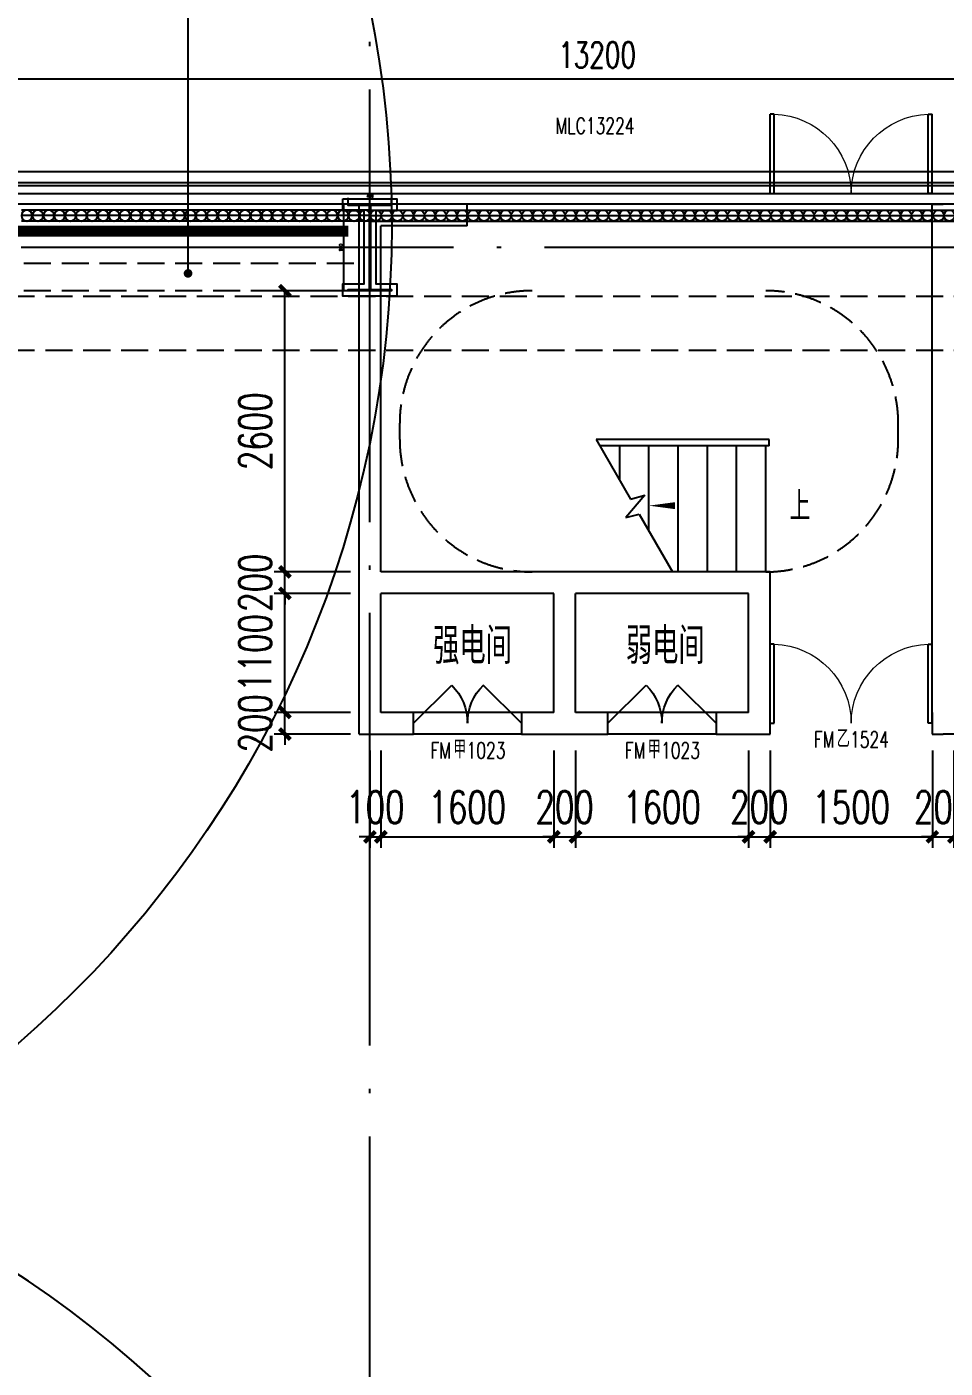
# Model space of a CAD drawing. Extents: x -1313754 to 847533, y 489853 to 941203.
# Drawn here: x -276027 to -267535, y 610357 to 622760 of the extents above; entities that cross this region are included whole.
import ezdxf

# ---------------------------------------------------------------- set-up
doc = ezdxf.new("R2010")
doc.units = 0
doc.header["$LTSCALE"] = 1000
doc.header["$MEASUREMENT"] = 0
for name, pattern in [('CENTER', [2, 1.25, -0.25, 0.25, -0.25]), ('DASH', [0.35, 0.25, -0.1]), ('DOTE', [2.42, 2, -0.2, 0.02, -0.2])]:
    doc.linetypes.add(name, pattern=pattern)
doc.layers.get('Defpoints').update_dxf_attribs({"color": 210})
for name, color, linetype in [('A-AXIS-DOTE', 14, 'DOTE'), ('A-AXIS-DP', 126, 'Continuous'), ('A-AXIS-SYMB', 3, 'Continuous'), ('A-HATCH-2', 251, 'Continuous'), ('A-HRAIL', 173, 'Continuous'), ('A-LIN-V', 9, 'Continuous'), ('A-SFCE', 30, 'Continuous'), ('A-WINDOW', 140, 'Continuous'), ('AS-COLN', 6, 'Continuous'), ('AS-WALL', 40, 'Continuous'), ('AS-结构边线层', 200, 'Continuous'), ('DIM_SYMB', 3, 'Continuous'), ('DOOR_FIRE_TEXT', 7, 'Continuous'), ('PUB_TEXT', 7, 'Continuous'), ('SB_ZF消火栓', 10, 'Continuous'), ('SB_ZF消火栓M', 10, 'Continuous'), ('建-窗', 4, 'Continuous'), ('建-门窗编号', 7, 'Continuous')]:
    doc.layers.add(name, color=color, linetype=linetype)
doc.layers.add('A-加建区域', color=47, linetype='Continuous', plot=False)
doc.layers.add('柱间支撑', color=6, linetype='CENTER', lineweight=0)
doc.styles.add('_TCH_DIM', font='SIMPLEX', dxfattribs={"bigfont": 'GBCBIG'})
doc.styles.add('_TCH_DIM_T3', font='SIMPLEX', dxfattribs={"width": 0.705882, "bigfont": 'GBCBIG'})
doc.styles.add('_TCH_WINDOW', font='SIMPLEX', dxfattribs={"height": 3.5, "bigfont": 'GBCBIG'})
doc.styles.add('A-WIN-LABEL', font='SIMPLEX', dxfattribs={"bigfont": 'GBCBIG'})
doc.dimstyles.new('_TCH_ARCH&&10', dxfattribs={"dimtxt": 29.75, "dimasz": 10, "dimexe": 10, "dimexo": 10, "dimgap": 12.625, "dimtad": 1, "dimdec": 0, "dimzin": 0, "dimdsep": 46, "dimtxsty": '_TCH_DIM_T3', "dimblk": 'ARCHTICK', "dimcen": 0.09, "dimclrt": 7, "dimazin": 2, "dimtfac": 1, "dimtdec": 0, "dimtix": 1, "dimtmove": 2, "dimatfit": 3, "dimfxl": 0, "dimtolj": 1, "dimtzin": 0, "dimarcsym": 0})
doc.dimstyles.new('_TCH_ARCH&&100', dxfattribs={"dimtxt": 297.5, "dimasz": 100, "dimexe": 100, "dimexo": 100, "dimgap": 126.25, "dimtad": 1, "dimdec": 0, "dimzin": 0, "dimdsep": 46, "dimtxsty": '_TCH_DIM_T3', "dimblk": 'ARCHTICK', "dimcen": 0.09, "dimclrt": 7, "dimazin": 2, "dimtfac": 1, "dimtdec": 0, "dimtix": 1, "dimtmove": 2, "dimatfit": 3, "dimfxl": 0, "dimtolj": 1, "dimtzin": 0, "dimarcsym": 0})
doc.dimstyles.new('_TCH_ARCH&&80', dxfattribs={"dimtxt": 238, "dimasz": 80, "dimexe": 80, "dimexo": 80, "dimgap": 101, "dimtad": 1, "dimdec": 0, "dimzin": 0, "dimdsep": 46, "dimtxsty": '_TCH_DIM_T3', "dimblk": 'ARCHTICK', "dimcen": 0.09, "dimclrt": 7, "dimazin": 2, "dimtfac": 1, "dimtdec": 0, "dimtix": 1, "dimtmove": 2, "dimatfit": 3, "dimfxl": 0, "dimtolj": 1, "dimtzin": 0, "dimarcsym": 0})

# ---------------------------------------------------------------- blocks, each defined once
blk = doc.blocks.new('dote')
at = {"layer": 'A-AXIS-DOTE', "ltscale": 2}
for p, q in [((-52117.8, -264080), (-52117.8, -75950)), ((98696.4, -184100), (-97273.6, -184100))]:
    blk.add_line(p, q, dxfattribs=at)
blk = doc.blocks.new('43243')
at = {"layer": 'AS-结构边线层'}
blk.add_lwpolyline([(-263994, 621290), (-277514, 621290), (-277514, 621120), (-279354, 621120), (-279354, 620570), (-281454, 620570), (-281454, 621120), (-295987, 621120), (-313454, 567286), (-313454, 548520), (-281454, 548520), (-281454, 549070), (-279354, 549070), (-279354, 548520), (-277514, 548520), (-277514, 548350), (-263994, 548350)], dxfattribs=at)
blk = doc.blocks.new('3243243')
at = {"layer": 'A-AXIS-SYMB'}
blk.add_line((-274535.8, 620480), (-274535.8, 623320), dxfattribs=at)
at = {"layer": 'A-AXIS-SYMB', "const_width": 40}
blk.add_lwpolyline([(-274535.8, 620460, 1), (-274535.8, 620500, 1)], format="xyb", close=True, dxfattribs=at)
at = {"layer": 'A-SFCE', "color": 2, "linetype": 'DASH'}
for p, q in [((-273004.2, 620570.1), (-281704.2, 620570.1)), ((-273004.2, 620320.1), (-281704.2, 620320.1))]:
    blk.add_line(p, q, dxfattribs=at)
blk = doc.blocks.new('4324324')
at = {"layer": 'A-HATCH-2', "linetype": 'DASH'}
for p, q in [((-294754.2, 620270), (-135554.2, 620270)), ((-294754.2, 619770), (-135554.2, 619770))]:
    blk.add_line(p, q, dxfattribs=at)
blk = doc.blocks.new('_ArchTick')
at = {"color": 0, "linetype": 'ByBlock', "const_width": 0.4}
blk.add_lwpolyline([(-0.5, -0.5), (0.5, 0.5)], dxfattribs=at)
blk = doc.blocks.new('*D1767')
at = {"layer": 'A-AXIS-DP', "color": 0, "lineweight": -2}
for p, q in [((-165054, 621030), (-165054, 621079)), ((-165054, 621069), (-164654, 621069)), ((-164654, 621030), (-164654, 621079))]:
    blk.add_line(p, q, dxfattribs=at)
at = {"layer": 'Defpoints', "color": 0}
for p in [(-165054, 621020), (-164654, 621069), (-164654, 621020)]:
    blk.add_point(p, dxfattribs=at)
at = {"layer": 'A-AXIS-DP', "color": 0, "lineweight": -2, "xscale": 10, "yscale": 10, "zscale": 10, "rotation": 180}
blk.add_blockref('_ArchTick', (-165054, 621069), dxfattribs=at)
at = {"layer": 'A-AXIS-DP', "color": 0, "lineweight": -2, "xscale": 10, "yscale": 10, "zscale": 10}
blk.add_blockref('_ArchTick', (-164654, 621069), dxfattribs=at)
at = {"layer": 'A-AXIS-DP', "color": 7, "insert": (-164854, 621096), "char_height": 29.8, "attachment_point": 5, "style": '_TCH_DIM_T3'}
blk.add_mtext('\\A1;400', dxfattribs=at)
blk = doc.blocks.new('*D1768')
at = {"layer": 'A-AXIS-DP', "color": 0, "lineweight": -2}
for p, q in [((-165064, 621020), (-165105, 621020)), ((-165095, 620220), (-165095, 621020)), ((-165064, 620220), (-165105, 620220))]:
    blk.add_line(p, q, dxfattribs=at)
at = {"layer": 'Defpoints', "color": 0}
for p in [(-165095, 621020), (-165054, 621020), (-165054, 620220)]:
    blk.add_point(p, dxfattribs=at)
at = {"layer": 'A-AXIS-DP', "color": 0, "lineweight": -2, "xscale": 10, "yscale": 10, "zscale": 10}
for p, rotation in [((-165095, 621020), 90), ((-165095, 620220), 270)]:
    blk.add_blockref('_ArchTick', p, dxfattribs=dict(at, rotation=rotation))
at = {"layer": 'A-AXIS-DP', "color": 7, "insert": (-165123, 620620), "char_height": 29.8, "attachment_point": 5, "rotation": 90, "style": '_TCH_DIM_T3'}
blk.add_mtext('\\A1;800', dxfattribs=at)
blk = doc.blocks.new('$DorLib2D$00000002')
for p, q in [((-0.5, 0), (-0.5, 0.4875)), ((-0.475, 0.4875), (-0.5, 0.4875)), ((-0.475, 0), (-0.475, 0.4875)), ((0.475, 0), (0.475, 0.4875)), ((0.475, 0.4875), (0.5, 0.4875)), ((0.5, 0), (0.5, 0.4875)), ((-0.5, 0), (-0.475, 0)), ((0.5, 0), (0.475, 0))]:
    blk.add_line(p, q)
at = {"lineweight": 13}
for centre, start, end in [((-0.4875, 0), 0, 88.53072), ((0.4875, 0), 91.46928, 180)]:
    blk.add_arc(centre, 0.4875, start, end, dxfattribs=at)
blk = doc.blocks.new('*D2268')
at = {"layer": 'A-加建区域', "color": 0, "lineweight": -2}
for p, q in [((-272854, 616070), (-272854, 615170)), ((-272754, 616070), (-272754, 615170)), ((-272854, 615270), (-272954, 615270)), ((-272854, 615270), (-272754, 615270)), ((-272754, 615270), (-272654, 615270))]:
    blk.add_line(p, q, dxfattribs=at)
at = {"layer": 'Defpoints', "color": 0}
for p in [(-272854, 616170), (-272754, 616170), (-272754, 615270)]:
    blk.add_point(p, dxfattribs=at)
at = {"layer": 'A-加建区域', "color": 0, "lineweight": -2, "xscale": 100, "yscale": 100, "zscale": 100}
blk.add_blockref('_ArchTick', (-272854, 615270), dxfattribs=at)
at = {"layer": 'A-加建区域', "color": 0, "lineweight": -2, "xscale": 100, "yscale": 100, "zscale": 100, "rotation": 180}
blk.add_blockref('_ArchTick', (-272754, 615270), dxfattribs=at)
at = {"layer": 'A-加建区域', "color": 7, "insert": (-272804, 615545), "char_height": 297.5, "attachment_point": 5, "style": '_TCH_DIM_T3'}
blk.add_mtext('\\A1;100', dxfattribs=at)
blk = doc.blocks.new('*D2269')
at = {"layer": 'A-加建区域', "color": 0, "lineweight": -2}
for p, q in [((-272754, 616070), (-272754, 615170)), ((-271154, 616070), (-271154, 615170)), ((-272754, 615270), (-271154, 615270))]:
    blk.add_line(p, q, dxfattribs=at)
at = {"layer": 'Defpoints', "color": 0}
for p in [(-272754, 616170), (-271154, 616170), (-271154, 615270)]:
    blk.add_point(p, dxfattribs=at)
at = {"layer": 'A-加建区域', "color": 0, "lineweight": -2, "xscale": 100, "yscale": 100, "zscale": 100, "rotation": 180}
blk.add_blockref('_ArchTick', (-272754, 615270), dxfattribs=at)
at = {"layer": 'A-加建区域', "color": 0, "lineweight": -2, "xscale": 100, "yscale": 100, "zscale": 100}
blk.add_blockref('_ArchTick', (-271154, 615270), dxfattribs=at)
at = {"layer": 'A-加建区域', "color": 7, "insert": (-271954, 615545), "char_height": 297.5, "attachment_point": 5, "style": '_TCH_DIM_T3'}
blk.add_mtext('\\A1;1600', dxfattribs=at)
blk = doc.blocks.new('*D2270')
at = {"layer": 'A-加建区域', "color": 0, "lineweight": -2}
for p, q in [((-271154, 616070), (-271154, 615170)), ((-270954, 616070), (-270954, 615170)), ((-271154, 615270), (-271254, 615270)), ((-271154, 615270), (-270954, 615270)), ((-270954, 615270), (-270854, 615270))]:
    blk.add_line(p, q, dxfattribs=at)
at = {"layer": 'Defpoints', "color": 0}
for p in [(-271154, 616170), (-270954, 616170), (-270954, 615270)]:
    blk.add_point(p, dxfattribs=at)
at = {"layer": 'A-加建区域', "color": 0, "lineweight": -2, "xscale": 100, "yscale": 100, "zscale": 100}
blk.add_blockref('_ArchTick', (-271154, 615270), dxfattribs=at)
at = {"layer": 'A-加建区域', "color": 0, "lineweight": -2, "xscale": 100, "yscale": 100, "zscale": 100, "rotation": 180}
blk.add_blockref('_ArchTick', (-270954, 615270), dxfattribs=at)
at = {"layer": 'A-加建区域', "color": 7, "insert": (-271054, 615545), "char_height": 297.5, "attachment_point": 5, "style": '_TCH_DIM_T3'}
blk.add_mtext('\\A1;200', dxfattribs=at)
blk = doc.blocks.new('*D2271')
at = {"layer": 'A-加建区域', "color": 0, "lineweight": -2}
for p, q in [((-270954, 616070), (-270954, 615170)), ((-269354, 616070), (-269354, 615170)), ((-270954, 615270), (-269354, 615270))]:
    blk.add_line(p, q, dxfattribs=at)
at = {"layer": 'Defpoints', "color": 0}
for p in [(-270954, 616170), (-269354, 616170), (-269354, 615270)]:
    blk.add_point(p, dxfattribs=at)
at = {"layer": 'A-加建区域', "color": 0, "lineweight": -2, "xscale": 100, "yscale": 100, "zscale": 100, "rotation": 180}
blk.add_blockref('_ArchTick', (-270954, 615270), dxfattribs=at)
at = {"layer": 'A-加建区域', "color": 0, "lineweight": -2, "xscale": 100, "yscale": 100, "zscale": 100}
blk.add_blockref('_ArchTick', (-269354, 615270), dxfattribs=at)
at = {"layer": 'A-加建区域', "color": 7, "insert": (-270154, 615545), "char_height": 297.5, "attachment_point": 5, "style": '_TCH_DIM_T3'}
blk.add_mtext('\\A1;1600', dxfattribs=at)
blk = doc.blocks.new('*D2272')
at = {"layer": 'A-加建区域', "color": 0, "lineweight": -2}
for p, q in [((-269354, 616070), (-269354, 615170)), ((-269154, 616070), (-269154, 615170)), ((-269354, 615270), (-269454, 615270)), ((-269354, 615270), (-269154, 615270)), ((-269154, 615270), (-269054, 615270))]:
    blk.add_line(p, q, dxfattribs=at)
at = {"layer": 'Defpoints', "color": 0}
for p in [(-269354, 616170), (-269154, 616170), (-269154, 615270)]:
    blk.add_point(p, dxfattribs=at)
at = {"layer": 'A-加建区域', "color": 0, "lineweight": -2, "xscale": 100, "yscale": 100, "zscale": 100}
blk.add_blockref('_ArchTick', (-269354, 615270), dxfattribs=at)
at = {"layer": 'A-加建区域', "color": 0, "lineweight": -2, "xscale": 100, "yscale": 100, "zscale": 100, "rotation": 180}
blk.add_blockref('_ArchTick', (-269154, 615270), dxfattribs=at)
at = {"layer": 'A-加建区域', "color": 7, "insert": (-269254, 615545), "char_height": 297.5, "attachment_point": 5, "style": '_TCH_DIM_T3'}
blk.add_mtext('\\A1;200', dxfattribs=at)
blk = doc.blocks.new('*D2273')
at = {"layer": 'A-加建区域', "color": 0, "lineweight": -2}
for p, q in [((-269154, 616070), (-269154, 615170)), ((-267654, 616070), (-267654, 615170)), ((-269154, 615270), (-267654, 615270))]:
    blk.add_line(p, q, dxfattribs=at)
at = {"layer": 'Defpoints', "color": 0}
for p in [(-269154, 616170), (-267654, 616170), (-267654, 615270)]:
    blk.add_point(p, dxfattribs=at)
at = {"layer": 'A-加建区域', "color": 0, "lineweight": -2, "xscale": 100, "yscale": 100, "zscale": 100, "rotation": 180}
blk.add_blockref('_ArchTick', (-269154, 615270), dxfattribs=at)
at = {"layer": 'A-加建区域', "color": 0, "lineweight": -2, "xscale": 100, "yscale": 100, "zscale": 100}
blk.add_blockref('_ArchTick', (-267654, 615270), dxfattribs=at)
at = {"layer": 'A-加建区域', "color": 7, "insert": (-268404, 615545), "char_height": 297.5, "attachment_point": 5, "style": '_TCH_DIM_T3'}
blk.add_mtext('\\A1;1500', dxfattribs=at)
blk = doc.blocks.new('*D2274')
at = {"layer": 'A-加建区域', "color": 0, "lineweight": -2}
for p, q in [((-267654, 616070), (-267654, 615170)), ((-267454, 616070), (-267454, 615170)), ((-267654, 615270), (-267754, 615270)), ((-267654, 615270), (-267454, 615270)), ((-267454, 615270), (-267354, 615270))]:
    blk.add_line(p, q, dxfattribs=at)
at = {"layer": 'Defpoints', "color": 0}
for p in [(-267654, 616170), (-267454, 616170), (-267454, 615270)]:
    blk.add_point(p, dxfattribs=at)
at = {"layer": 'A-加建区域', "color": 0, "lineweight": -2, "xscale": 100, "yscale": 100, "zscale": 100}
blk.add_blockref('_ArchTick', (-267654, 615270), dxfattribs=at)
at = {"layer": 'A-加建区域', "color": 0, "lineweight": -2, "xscale": 100, "yscale": 100, "zscale": 100, "rotation": 180}
blk.add_blockref('_ArchTick', (-267454, 615270), dxfattribs=at)
at = {"layer": 'A-加建区域', "color": 7, "insert": (-267554, 615545), "char_height": 297.5, "attachment_point": 5, "style": '_TCH_DIM_T3'}
blk.add_mtext('\\A1;200', dxfattribs=at)
blk = doc.blocks.new('$DorLib2D$00000116')
at = {"color": 0}
for p, q in [((-0.5, 0), (-0.146, 0.354)), ((0.5, 0), (0.146, 0.354))]:
    blk.add_line(p, q, dxfattribs=at)
for centre, start, end in [((-0.5, 0), 0, 45), ((0.5, 0), 135, 180)]:
    blk.add_arc(centre, 0.5, start, end, dxfattribs=at)
blk = doc.blocks.new('*D2277')
at = {"layer": 'A-加建区域', "color": 0, "lineweight": -2}
for p, q in [((-273034, 620320), (-273740, 620320)), ((-273640, 617720), (-273640, 620320)), ((-273034, 617720), (-273740, 617720))]:
    blk.add_line(p, q, dxfattribs=at)
at = {"layer": 'Defpoints', "color": 0}
for p in [(-273640, 620320), (-272934, 620320), (-272934, 617720)]:
    blk.add_point(p, dxfattribs=at)
at = {"layer": 'A-加建区域', "color": 0, "lineweight": -2, "xscale": 100, "yscale": 100, "zscale": 100}
for p, rotation in [((-273640, 620320), 90), ((-273640, 617720), 270)]:
    blk.add_blockref('_ArchTick', p, dxfattribs=dict(at, rotation=rotation))
at = {"layer": 'A-加建区域', "color": 7, "insert": (-273915, 619020), "char_height": 297.5, "attachment_point": 5, "rotation": 90, "style": '_TCH_DIM_T3'}
blk.add_mtext('\\A1;2600', dxfattribs=at)
blk = doc.blocks.new('*D2278')
at = {"layer": 'A-加建区域', "color": 0, "lineweight": -2}
for p, q in [((-273640, 617720), (-273640, 617820)), ((-273034, 617720), (-273740, 617720)), ((-273640, 617520), (-273640, 617720)), ((-273034, 617520), (-273740, 617520)), ((-273640, 617520), (-273640, 617420))]:
    blk.add_line(p, q, dxfattribs=at)
at = {"layer": 'Defpoints', "color": 0}
for p in [(-273640, 617720), (-272934, 617720), (-272934, 617520)]:
    blk.add_point(p, dxfattribs=at)
at = {"layer": 'A-加建区域', "color": 0, "lineweight": -2, "xscale": 100, "yscale": 100, "zscale": 100}
for p, rotation in [((-273640, 617720), 270), ((-273640, 617520), 90)]:
    blk.add_blockref('_ArchTick', p, dxfattribs=dict(at, rotation=rotation))
at = {"layer": 'A-加建区域', "color": 7, "insert": (-273915, 617620), "char_height": 297.5, "attachment_point": 5, "rotation": 90, "style": '_TCH_DIM_T3'}
blk.add_mtext('\\A1;200', dxfattribs=at)
blk = doc.blocks.new('*D2279')
at = {"layer": 'A-加建区域', "color": 0, "lineweight": -2}
for p, q in [((-273034, 617520), (-273740, 617520)), ((-273640, 616420), (-273640, 617520)), ((-273034, 616420), (-273740, 616420))]:
    blk.add_line(p, q, dxfattribs=at)
at = {"layer": 'Defpoints', "color": 0}
for p in [(-273640, 617520), (-272934, 617520), (-272934, 616420)]:
    blk.add_point(p, dxfattribs=at)
at = {"layer": 'A-加建区域', "color": 0, "lineweight": -2, "xscale": 100, "yscale": 100, "zscale": 100}
for p, rotation in [((-273640, 617520), 90), ((-273640, 616420), 270)]:
    blk.add_blockref('_ArchTick', p, dxfattribs=dict(at, rotation=rotation))
at = {"layer": 'A-加建区域', "color": 7, "insert": (-273915, 616970), "char_height": 297.5, "attachment_point": 5, "rotation": 90, "style": '_TCH_DIM_T3'}
blk.add_mtext('\\A1;1100', dxfattribs=at)
blk = doc.blocks.new('*D2280')
at = {"layer": 'A-加建区域', "color": 0, "lineweight": -2}
for p, q in [((-273640, 616420), (-273640, 616520)), ((-273034, 616420), (-273740, 616420)), ((-273640, 616220), (-273640, 616420)), ((-273034, 616220), (-273740, 616220)), ((-273640, 616220), (-273640, 616120))]:
    blk.add_line(p, q, dxfattribs=at)
at = {"layer": 'Defpoints', "color": 0}
for p in [(-273640, 616420), (-272934, 616420), (-272934, 616220)]:
    blk.add_point(p, dxfattribs=at)
at = {"layer": 'A-加建区域', "color": 0, "lineweight": -2, "xscale": 100, "yscale": 100, "zscale": 100}
for p, rotation in [((-273640, 616420), 270), ((-273640, 616220), 90)]:
    blk.add_blockref('_ArchTick', p, dxfattribs=dict(at, rotation=rotation))
at = {"layer": 'A-加建区域', "color": 7, "insert": (-273915, 616320), "char_height": 297.5, "attachment_point": 5, "rotation": 90, "style": '_TCH_DIM_T3'}
blk.add_mtext('\\A1;200', dxfattribs=at)
blk = doc.blocks.new('23124232432')
at = {"layer": '柱间支撑', "const_width": 100}
blk.add_lwpolyline([(-273054, 620870), (-281654, 620870)], dxfattribs=at)
blk = doc.blocks.new('99平面图例外参$0$$LinePat$圆环')
for points in [[(0, 150), (300, 150)], [(0, 0), (300, 0)], [(0, -150), (300, -150)]]:
    blk.add_lwpolyline(points)
at = {"color": 0}
blk.add_circle((150, 0), 150, dxfattribs=at)
blk = doc.blocks.new('34242343243')
at = {"layer": 'A-HRAIL', "yscale": 0.3333333333333333, "zscale": 0.3333333333333333}
for p, xscale, rotation in [((-275976, 621014), -0.336163315173153, 359.9999999997964), ((-275875, 621014), -0.336163315173153, 359.9999999997964), ((-275774, 621014), -0.336163315173153, 359.9999999997964), ((-275674, 621014), -0.336163315173153, 359.9999999997964), ((-275573, 621014), -0.336163315173153, 359.9999999997964), ((-275472, 621014), -0.336163315173153, 359.9999999997964), ((-275371, 621014), -0.336163315173153, 359.9999999997964), ((-275270, 621014), -0.336163315173153, 359.9999999997964), ((-275169, 621014), -0.336163315173153, 359.9999999997964), ((-275069, 621014), -0.336163315173153, 359.9999999997964), ((-274968, 621014), -0.336163315173153, 359.9999999997964), ((-274867, 621014), -0.336163315173153, 359.9999999997964), ((-274766, 621014), -0.336163315173153, 359.9999999997964), ((-274665, 621014), -0.336163315173153, 359.9999999997964), ((-274564, 621014), -0.336163315173153, 359.9999999997964), ((-274463, 621014), -0.336163315173153, 359.9999999997964), ((-274363, 621014), -0.336163315173153, 359.9999999997964), ((-274262, 621014), -0.336163315173153, 359.9999999997964), ((-274161, 621014), -0.336163315173153, 359.9999999997964), ((-274060, 621014), -0.336163315173153, 359.9999999997964), ((-273959, 621014), -0.336163315173153, 359.9999999997964), ((-273858, 621014), -0.336163315173153, 359.9999999997964), ((-273757, 621014), -0.336163315173153, 359.9999999997964), ((-273657, 621014), -0.336163315173153, 359.9999999997964), ((-273556, 621014), -0.336163315173153, 359.9999999997964), ((-273455, 621014), -0.336163315173153, 359.9999999997964), ((-273354, 621014), -0.336163315173153, 359.9999999997964), ((-273253, 621014), -0.336163315173153, 359.9999999997964), ((-273152, 621014), -0.336163315173153, 359.9999999997964), ((-273052, 621014), -0.336163315173153, 359.9999999997964), ((-272951, 621014), -0.336163315173153, 359.9999999997964), ((-272850, 621014), -0.336163315173153, 359.9999999997964), ((-272850, 621014), 0.3335333284791416, 359.9999999979175), ((-272750, 621014), 0.3335333284791416, 359.9999999979175), ((-272650, 621014), 0.3335333284791416, 359.9999999979175), ((-272550, 621014), 0.3335333284791416, 359.9999999979175), ((-272450, 621014), 0.3335333284791416, 359.9999999979175), ((-272350, 621014), 0.3335333284791416, 359.9999999979175), ((-272249, 621014), 0.3335333284791416, 359.9999999979175), ((-272149, 621014), 0.3335333284791416, 359.9999999979175), ((-272049, 621014), 0.3335333284791416, 359.9999999979175), ((-271949, 621014), 0.3335333284791416, 359.9999999979175), ((-271849, 621014), 0.3335333284791416, 359.9999999979175), ((-271749, 621014), 0.3335333284791416, 359.9999999979175), ((-271649, 621014), 0.3335333284791416, 359.9999999979175), ((-271549, 621014), 0.3335333284791416, 359.9999999979175), ((-271449, 621014), 0.3335333284791416, 359.9999999979175), ((-271349, 621014), 0.3335333284791416, 359.9999999979175), ((-271249, 621014), 0.3335333284791416, 359.9999999979175), ((-271149, 621014), 0.3335333284791416, 359.9999999979175), ((-271049, 621014), 0.3335333284791416, 359.9999999979175), ((-270949, 621014), 0.3335333284791416, 359.9999999979175), ((-270849, 621014), 0.3335333284791416, 359.9999999979175), ((-270749, 621014), 0.3335333284791416, 359.9999999979175), ((-270649, 621014), 0.3335333284791416, 359.9999999979175), ((-270548, 621014), 0.3335333284791416, 359.9999999979175), ((-270448, 621014), 0.3335333284791416, 359.9999999979175), ((-270348, 621014), 0.3335333284791416, 359.9999999979175), ((-270248, 621014), 0.3335333284791416, 359.9999999979175), ((-270148, 621014), 0.3335333284791416, 359.9999999979175), ((-270048, 621014), 0.3335333284791416, 359.9999999979175), ((-269948, 621014), 0.3335333284791416, 359.9999999979175), ((-269848, 621014), 0.3335333284791416, 359.9999999979175), ((-269748, 621014), 0.3335333284791416, 359.9999999979175), ((-269648, 621014), 0.3335333284791416, 359.9999999979175), ((-269548, 621014), 0.3335333284791416, 359.9999999979175), ((-269448, 621014), 0.3335333284791416, 359.9999999979175), ((-269348, 621014), 0.3335333284791416, 359.9999999979175), ((-269248, 621014), 0.3335333284791416, 359.9999999979175), ((-269148, 621014), 0.3335333284791416, 359.9999999979175), ((-269048, 621014), 0.3335333284791416, 359.9999999979175), ((-268948, 621014), 0.3335333284791416, 359.9999999979175), ((-268847, 621014), 0.3335333284791416, 359.9999999979175), ((-268747, 621014), 0.3335333284791416, 359.9999999979175), ((-268647, 621014), 0.3335333284791416, 359.9999999979175), ((-268547, 621014), 0.3335333284791416, 359.9999999979175), ((-268447, 621014), 0.3335333284791416, 359.9999999979175), ((-268347, 621014), 0.3335333284791416, 359.9999999979175), ((-268247, 621014), 0.3335333284791416, 359.9999999979175), ((-268147, 621014), 0.3335333284791416, 359.9999999979175), ((-268047, 621014), 0.3335333284791416, 359.9999999979175), ((-267947, 621014), 0.3335333284791416, 359.9999999979175), ((-267847, 621014), 0.3335333284791416, 359.9999999979175), ((-267747, 621014), 0.3335333284791416, 359.9999999979175), ((-267647, 621014), 0.3335333284791416, 359.9999999979175), ((-267547, 621014), 0.3335333284791416, 359.9999999979175)]:
    blk.add_blockref('99平面图例外参$0$$LinePat$圆环', p, dxfattribs=dict(at, xscale=xscale, rotation=rotation))
blk = doc.blocks.new('A$C5D961328')
at = {"layer": 'A-LIN-V', "ltscale": 500}
blk.add_circle((350, 40), 10001, dxfattribs=at)
blk = doc.blocks.new('we42342343234')
at = {"layer": 'SB_ZF消火栓M', "rotation": 180}
blk.add_blockref('A$C5D961328', (-282304, 620960), dxfattribs=at)
at = {"layer": 'SB_ZF消火栓M', "xscale": -1, "rotation": 270}
blk.add_blockref('A$C5D961328', (-281644, 602520), dxfattribs=at)
blk = doc.blocks.new('234243242332')
at = {"layer": 'SB_ZF消火栓'}
blk.add_blockref('we42342343234', (0, 0), dxfattribs=at)
blk = doc.blocks.new('*D910')
at = {"layer": 'A-AXIS-DP', "color": 0, "lineweight": -2}
for p, q in [((-277354, 621810), (-277354, 622360)), ((-264154, 621810), (-264154, 622360)), ((-277354, 622280), (-264154, 622280))]:
    blk.add_line(p, q, dxfattribs=at)
at = {"layer": 'Defpoints', "color": 0}
for p in [(-264154, 622280), (-277354, 621730), (-264154, 621730)]:
    blk.add_point(p, dxfattribs=at)
at = {"layer": 'A-AXIS-DP', "color": 0, "lineweight": -2, "xscale": 80, "yscale": 80, "zscale": 80, "rotation": 180}
blk.add_blockref('_ArchTick', (-277354, 622280), dxfattribs=at)
at = {"layer": 'A-AXIS-DP', "color": 0, "lineweight": -2, "xscale": 80, "yscale": 80, "zscale": 80}
blk.add_blockref('_ArchTick', (-264154, 622280), dxfattribs=at)
at = {"layer": 'A-AXIS-DP', "color": 7, "insert": (-270754, 622500), "char_height": 238, "attachment_point": 5, "style": '_TCH_DIM_T3'}
blk.add_mtext('\\A1;13200', dxfattribs=at)
blk = doc.blocks.new('WINDOW2DLIB$DYNSTYLE$00000005')
at = {"color": 0}
for points in [[(-0.5, 0.5), (-0.5, -0.5)], [(-0.5, 0.5), (0.5, 0.5)], [(0.5, -0.5), (0.5, 0.5)], [(0.5, 0.16667), (-0.5, 0.16667)], [(0.5, -0.16667), (-0.5, -0.16667)], [(-0.5, -0.5), (0.5, -0.5)]]:
    blk.add_lwpolyline(points, dxfattribs=at)
blk = doc.blocks.new('w42343243')
at = {"layer": 'A-HATCH-2'}
blk.add_lwpolyline([(-165104.2, 621070), (-164604.2, 621070), (-164604.2, 620958), (-164800.2, 620958), (-164800.2, 620282), (-164604.2, 620282), (-164604.2, 620170), (-165104.2, 620170), (-165104.2, 620282), (-164908.2, 620282), (-164908.2, 620958), (-165104.2, 620958)], close=True, dxfattribs=at)
at = {"layer": 'AS-COLN', "color": 3}
blk.add_lwpolyline([(-165054.2, 621020), (-164654.2, 621020), (-164654.2, 621008), (-164850.2, 621008), (-164850.2, 620232), (-164654.2, 620232), (-164654.2, 620220), (-165054.2, 620220), (-165054.2, 620232), (-164858.2, 620232), (-164858.2, 621008), (-165054.2, 621008)], close=True, dxfattribs=at)
at = {"layer": 'A-AXIS-DP'}
for p1, p2, distance, picture, middle in [((-165054.2, 621020), (-164654.2, 621020), 48.8, '*D1767', (-164854.2, 621096.2)), ((-165054.2, 620220), (-165054.2, 621020), 41.2, '*D1768', (-165122.9, 620620))]:
    dim = blk.add_aligned_dim(p1=p1, p2=p2, distance=distance, dimstyle='_TCH_ARCH&&10', dxfattribs=at)
    dim.commit()
    dim.dimension.update_dxf_attribs({"geometry": picture, "text_midpoint": middle})
blk = doc.blocks.new('42343')
at = {"layer": 'A-WINDOW'}
blk.add_blockref('w42343243', (-108000, 100), dxfattribs=at)
blk = doc.blocks.new('333')
at = {"layer": 'A-AXIS-DP', "color": 9, "linetype": 'DASH'}
for p, q in [((-272579.2, 618944.9), (-272579.2, 619094.9)), ((-267969.2, 618944.9), (-267969.2, 619094.9))]:
    blk.add_line(p, q, dxfattribs=at)
for points in [[(-271354.2, 620319.9, 0.4142136), (-272579.2, 619094.9)], [(-269194.2, 620319.9, -0.4142136), (-267969.2, 619094.9)], [(-271354.2, 617719.9, -0.4142136), (-272579.2, 618944.9)], [(-269194.2, 617719.9, 0.4142136), (-267969.2, 618944.9)]]:
    blk.add_lwpolyline(points, format="xyb", dxfattribs=at)
at = {"layer": 'A-加建区域'}
for p, q in [((-272954.2, 621020.1), (-272954.2, 621120.1)), ((-272954.2, 621120.1), (-272754.2, 621120.1)), ((-271954.2, 621120.1), (-272754.2, 621120.1)), ((-272754.2, 621120.1), (-272754.2, 621120.1)), ((-271954.2, 620920.1), (-271954.2, 621120.1)), ((-267654.2, 621020.1), (-267654.2, 621120.1)), ((-267654.2, 621120.1), (-267554.2, 621118.5)), ((-267555.8, 621118.4), (-267554.2, 621118.5)), ((-272954.2, 617619.9), (-272954.2, 621020.1)), ((-267654.2, 620420), (-267654.2, 621020.1)), ((-272754.2, 617719.9), (-272754.2, 620920.1)), ((-271954.2, 620920.1), (-272754.2, 620920.1)), ((-267654.2, 616420), (-267654.2, 620420)), ((-269194.2, 618944.9), (-270762.8, 618944.9)), ((-270762.8, 618944.9), (-270444.1, 618393)), ((-269164.2, 618944.9), (-270762.8, 618944.9)), ((-269164.2, 618884.9), (-270728.2, 618884.9)), ((-270544.2, 618566.3), (-270544.2, 618884.9)), ((-270274.2, 618098.6), (-270274.2, 618884.9)), ((-270004.2, 617719.9), (-270004.2, 618884.9)), ((-269734.2, 617719.9), (-269734.2, 618884.9)), ((-269464.2, 617719.9), (-269464.2, 618884.9)), ((-269194.2, 617719.9), (-269194.2, 618884.9)), ((-269164.2, 618884.9), (-269164.2, 618944.9)), ((-270313.7, 618427.9), (-270486.6, 618221.9)), ((-270444.1, 618393), (-270313.7, 618427.9)), ((-270486.6, 618221.9), (-270364.3, 618254.6)), ((-270364.3, 618254.6), (-270055.6, 617719.9)), ((-271051.4, 617719.9), (-272754.2, 617719.9)), ((-269154.2, 617719.9), (-271051.4, 617719.9)), ((-269194.2, 617719.9), (-270055.6, 617719.9)), ((-269154.2, 616420), (-269154.2, 617719.9)), ((-272954.2, 616220), (-272954.2, 617619.9)), ((-272754.2, 616420), (-272754.2, 617519.9)), ((-271154.2, 617519.9), (-272754.2, 617519.9)), ((-271154.2, 616420), (-271154.2, 617519.9)), ((-269354.2, 617519.9), (-270954.2, 617519.9)), ((-270954.2, 616420), (-270954.2, 617519.9)), ((-269354.2, 616420), (-269354.2, 617519.9)), ((-272452, 616420), (-272754.2, 616420)), ((-272452, 616220), (-272452, 616420)), ((-271452, 616420), (-272452, 616420)), ((-271154.2, 616420), (-271452, 616420)), ((-271452, 616420), (-271452, 616220)), ((-270654.2, 616420), (-270954.2, 616420)), ((-270654.2, 616220), (-270654.2, 616420)), ((-269654.2, 616420), (-270654.2, 616420)), ((-269354.2, 616420), (-269654.2, 616420)), ((-269654.2, 616420), (-269654.2, 616220)), ((-269154.2, 616220), (-269154.2, 616420)), ((-267654.2, 616420), (-267654.2, 616220)), ((-272954.2, 616220), (-272452, 616220)), ((-271452, 616220), (-272452, 616220)), ((-271452, 616220), (-271051.4, 616220)), ((-271051.4, 616220), (-270654.2, 616220)), ((-269654.2, 616220), (-270654.2, 616220)), ((-269654.2, 616220), (-269254.2, 616220)), ((-269254.2, 616220), (-269154.2, 616220)), ((-267654.2, 616220), (-267554.2, 616220)), ((-263754.2, 616220), (-267554.2, 616220))]:
    blk.add_line(p, q, dxfattribs=at)
at = {"layer": 'DIM_SYMB'}
blk.add_lwpolyline([(-269059.2, 618332.4, 0, 0, 0), (-270274.2, 618332.4, 0, 64, 0), (-270034.2, 618332.4, 0, 0, 0)], format="xyseb", dxfattribs=at)
at = {"layer": 'A-加建区域'}
for name, p, xscale, yscale, zscale, rotation in [('$DorLib2D$00000002', (-268404.2, 621220), 1500, -1500, 100, 180.0000000009377), ('$DorLib2D$00000002', (-268404.2, 616320), 1500, -1500, 200, 180.0000000009377), ('$DorLib2D$00000116', (-271952, 616320), 1000, -1000, 200, 180.0000000009383), ('$DorLib2D$00000116', (-270154.2, 616320), 1000, -1000, 200, 180.0000000009353)]:
    blk.add_blockref(name, p, dxfattribs=dict(at, xscale=xscale, yscale=yscale, zscale=zscale, rotation=rotation))
at = {"layer": 'A-加建区域', "style": '_TCH_WINDOW'}
for s, p in [('强电间', (-272269.7, 616867.5)), ('弱电间', (-270487.8, 616867.5))]:
    blk.add_text(s, height=337.59, dxfattribs=at).set_placement(p)
at = {"layer": 'DOOR_FIRE_TEXT', "style": '_TCH_WINDOW'}
for s, p in [('甲', (-272083.5, 615995)), ('甲', (-270285.6, 615995)), ('乙', (-268538.1, 616095))]:
    blk.add_text(s, height=168.8, dxfattribs=at).set_placement(p)
at = {"layer": 'DOOR_FIRE_TEXT', "style": '_TCH_WINDOW', "width": 0.705882}
for s, p in [('FM', (-268748.1, 616095)), ('1524', (-268415.2, 616095)), ('FM', (-272293.5, 615995)), ('1023', (-271960.6, 615995)), ('FM', (-270495.6, 615995)), ('1023', (-270162.7, 615995))]:
    blk.add_text(s, height=148.75, dxfattribs=at).set_placement(p)
at = {"layer": 'PUB_TEXT', "style": '_TCH_DIM'}
blk.add_text('上', height=270.1, dxfattribs=at).set_placement((-268975.2, 618192.4))
at = {"layer": 'A-加建区域'}
for p1, p2, distance, picture, middle in [((-272934.2, 617719.9), (-272934.2, 620319.9), 705.8, '*D2277', (-273915, 619019.9)), ((-272934.2, 617519.9), (-272934.2, 617719.9), 705.8, '*D2278', (-273915, 617619.9)), ((-272934.2, 616420), (-272934.2, 617519.9), 705.8, '*D2279', (-273915, 616970)), ((-272934.2, 616220), (-272934.2, 616420), 705.8, '*D2280', (-273915, 616320)), ((-272854.2, 616170), (-272754.2, 616170), -900, '*D2268', (-272804.2, 615545)), ((-272754.2, 616170), (-271154.2, 616170), -900, '*D2269', (-271954.2, 615545)), ((-271154.2, 616170), (-270954.2, 616170), -900, '*D2270', (-271054.2, 615545)), ((-270954.2, 616170), (-269354.2, 616170), -900, '*D2271', (-270154.2, 615545)), ((-269354.2, 616170), (-269154.2, 616170), -900, '*D2272', (-269254.2, 615545)), ((-269154.2, 616170), (-267654.2, 616170), -900, '*D2273', (-268404.2, 615545)), ((-267654.2, 616170), (-267454.2, 616170), -900, '*D2274', (-267554.2, 615545))]:
    dim = blk.add_aligned_dim(p1=p1, p2=p2, distance=distance, dimstyle='_TCH_ARCH&&100', dxfattribs=at)
    dim.commit()
    dim.dimension.update_dxf_attribs({"geometry": picture, "text_midpoint": middle})

msp = doc.modelspace()

# ---------------------------------------------------------------- block references
at = {"layer": 'A-AXIS-DP'}
for name in ['3243243', '333']:
    msp.add_blockref(name, (0, 0), dxfattribs=at)
at = {"layer": 'A-WINDOW'}
for name in ['43243', '42343', '4324324']:
    msp.add_blockref(name, (0, 0), dxfattribs=at)
at = {"layer": 'AS-WALL'}
msp.add_blockref('dote', (-220736.4, 804820), dxfattribs=at)
at = {"layer": 'DIM_SYMB'}
msp.add_blockref('34242343243', (0, 0), dxfattribs=at)
at = {"layer": 'SB_ZF消火栓', "linetype": 'Continuous'}
msp.add_blockref('234243242332', (0, 0), dxfattribs=at)
at = {"layer": '建-窗'}
ref = msp.add_blockref('WINDOW2DLIB$DYNSTYLE$00000005', (-270754.2, 621270.1), dxfattribs=dict(at, xscale=13200, yscale=300, zscale=300, rotation=180.0000000003004))
ref.add_attrib('A', 'MLC13224', (-271136.7, 621770.7), dxfattribs={"layer": '建-门窗编号', "ltscale": 500, "height": 148.75, "style": 'A-WIN-LABEL', "width": 0.705882})
at = {"layer": '柱间支撑'}
msp.add_blockref('23124232432', (0, 0), dxfattribs=at)

# ---------------------------------------------------------------- dimensions: what is measured, and where the dimension line sits
at = {"layer": 'A-AXIS-DP'}
dim = msp.add_aligned_dim(p1=(-277354.2, 621729.9), p2=(-264154.2, 621729.9), distance=550, dimstyle='_TCH_ARCH&&80', dxfattribs=at)
dim.commit()
dim.dimension.update_dxf_attribs({"geometry": '*D910', "text_midpoint": (-270754.2, 622499.9)})

doc.saveas('drawing.dxf')
